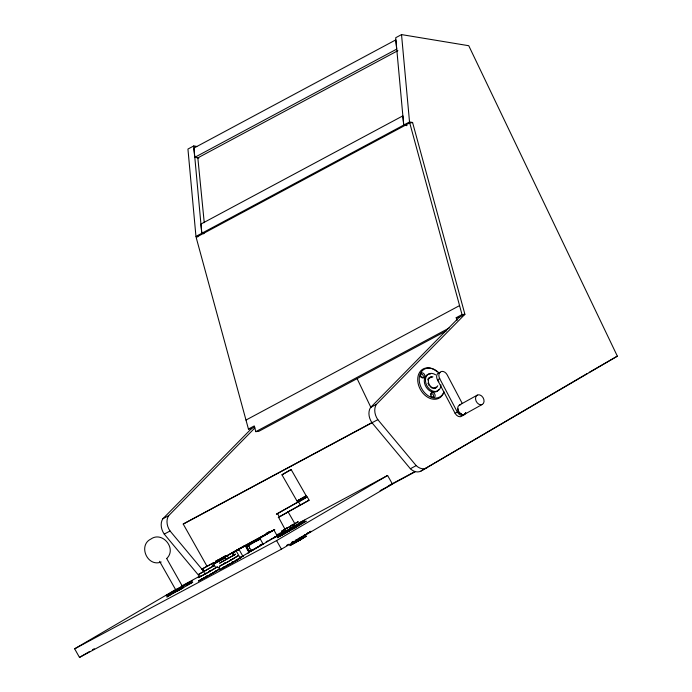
<?xml version="1.0" encoding="UTF-8"?>
<svg xmlns="http://www.w3.org/2000/svg" width="692" height="692" viewBox="0 0 692 692"><rect width="100%" height="100%" fill="white"/><g stroke="black" fill="none" stroke-linecap="round" stroke-linejoin="round"><path stroke-width="1.04" d="M234.155 561.688L219.537 569.767L223.879 567.059L222.141 568.227M238.757 558.954L237.858 559.318M159.549 561.273L175.889 590.12L177.204 589.299M166.66 558.479L182.463 586.392L175.906 590.112M254.647 426.981L251.326 428.763L162.854 518.784A12.958 9.601 61.8 0 0 164.246 534.103L199.858 576.791L200.533 576.22M219.364 568.34L217.262 566.921L210.273 571.09M219.537 569.767L219.364 566.393L221.094 565.252M221.042 565.416L226.578 562.51M166.746 558.479C177.143 548.54 162.274 530.833 150.891 539.051C137.829 545.339 147.396 567.414 161.193 562.016M162.854 518.784L168.675 515.661L254.872 427.959M406.749 125.581L403.713 125.07L395.703 37.723L401.524 34.6L468.752 45.715L617.351 356.155L421.047 471.018A11.98 8.875 61.8 0 1 410.365 468.735L372.002 422.769A12.958 9.601 61.8 0 1 370.609 407.441L459.081 317.429L464.903 314.306L412.57 122.458L409.534 121.956L195.957 236.413L187.939 149.057L193.76 145.943L196.787 146.445M370.609 407.441L376.431 404.318L464.903 314.306L462.022 314.583L456.201 317.706L456.979 320.569M277.267 535.919L293.2 527.07M306.08 521.223L294.212 528.238M234.354 555.157L232.936 552.45L238.48 549.327L223.974 557.449L234.441 551.576M238.74 558.928L237.399 559.819M250.928 550.996L263.583 543.661L250.928 550.996A3.01 2.232 61.8 0 1 247.52 549.5A3.01 2.232 61.8 0 1 247.97 545.746L260.642 538.411M282.647 532.875L273.721 537.918M300.458 499.105L296.998 501.043L281.955 474.798L291.133 469.539L306.167 495.783L299.558 499.633M291.142 469.548L282.025 474.773M296.989 501.034L298.633 500.039M285.225 529.648L278.539 517.27M278.253 517.469L309.082 500.229L307.248 496.908L276.376 514.191L299.697 501.06M309.082 500.229L287.855 511.933M239.752 557.804L282.57 532.762M290.45 530.401L299.748 524.873M239.787 557.813L242.226 556.489M241.62 556.783C239.916 557.977 246.11 554.102 241.837 556.627M183.069 587.819L180.984 589.056M238.377 549.413L267.164 533.567M270.451 532.018L266.705 534.103M260.538 538.48L247.97 545.746M298.503 500.16L299.697 499.538M299.247 501.466L301.202 500.42M200.455 576.349L198.215 577.682L204.624 574.282M219.589 569.179L211.631 573.884M238.186 559.3L238.498 559.032M223.213 558.089L222.781 558.357L223.282 558.115M270.607 531.811L274.101 529.873L272.207 530.894M309.739 532.053L310.993 531.292L310.275 531.638M283.815 533.921L283.331 534.241L294.481 527.736M305.293 534.596L304.679 534.968M310.137 531.871L309.558 532.217M243.437 555.763L242.788 556.152M273.669 537.9L277.077 535.971M222.98 567.734L223.931 567.155M237.832 559.525L236.292 560.477M282.717 532.805L288.919 529.432M299.264 524.925L298.633 525.358L299.653 524.856M304.662 496.666L302.966 497.669M279.006 536.611L277.258 537.736L289.697 530.833M293.46 541.507L293.019 541.767M284.118 531.473L284.922 530.998M284.152 533.714L285.069 533.169M214.131 562.458L201.917 569.109L214.131 562.458L214.684 563.444L213.672 564.041L215.601 567.466M238.446 550.252L237.987 550.529M285.571 528.904L284.689 529.449L289.022 527.062M309.22 532.425L308.45 532.883M244.311 546.273C246.378 544.924 237.468 549.976 240.358 548.505M279.386 536.378L280.251 535.867M201.822 578.919L198.396 581.055L210.999 574.204M283.824 532.148L285.528 531.145M304.255 535.227L302.534 536.248M308.018 533.143L307.066 533.705M217.989 560.157L215.437 561.67L226.137 555.486L215.688 561.368L217.989 560.157L218.542 561.143L215.99 562.657L224.571 557.89M265.313 535.02L263.963 535.738M245.582 546.645L274.759 529.501L270.312 531.863M171.616 593.987L166.772 597.023L192.748 582.231M294.55 525.6L293.434 526.301M236.872 560.105L232.815 562.544M280.727 535.582L282.336 534.639M286.324 512.902L288.08 511.838L295.06 524.026M177.948 590.613L176.642 591.418L179.289 590.017M203.457 578.088L200.81 579.714L209.261 575.182M285.64 532.831L286.28 532.459M207.003 566.246L183.224 524.052L372.4 422.354M213.828 563.573L218.395 560.892M221.137 559.283L222.971 558.21M226.621 556.065L240.989 547.666M232.875 552.536L245.184 545.547L249.12 552.527L247.779 553.245M299.005 522.944L387.598 475.473L392.433 484.063L281.428 549.18L79.493 657.4L74.65 648.811L176.408 589.117M181.953 585.864L199.945 576.038M286.28 528.489L287.621 527.702L285.986 528.593M224.519 566.809L225.16 566.402M74.65 648.811L276.592 540.59L387.598 475.473M79.493 657.4L89.666 651.432M92.443 649.805L94.294 648.715M306.002 534.328L306.547 534.008M421.047 471.018L587.37 373.446M589.229 372.357L617.351 356.155M240.34 548.021L241.69 547.26M244.051 546.421L243.108 546.965M267.363 533.714L244.985 546.49M224.165 563.496L224.848 563.089M232.953 558.885L236.794 556.515L236.37 556.688M285.242 529.034L281.601 531.222L289.567 526.75M282.924 534.293L283.538 533.93M304.843 535.002L305.432 534.657M306.859 533.644L307.585 533.221M285.908 513.144L279.386 516.863L277.509 513.585M223.646 558.15L221.44 559.447L220.886 558.461M260.72 537.71L259.119 538.601M211.043 570.649L217.262 566.921M173.017 593.165L173.77 592.733M224 563.53L224.891 563.02M178.233 590.449L179.185 589.895M232.227 559.309L238.437 555.581L236.534 556.506M283.763 532.062L285.692 530.946M234.96 561.307L241.248 557.467L239.077 558.522M284.178 533.558L284.836 533.177M286.972 532.053L291.047 529.691M301.081 537.096L301.833 536.655M303.606 535.729L304.238 535.357M238.705 549.344L236.11 550.797L239.553 556.913M204.123 577.699L208.145 575.389M285.511 532.788L286.203 532.39M294.1 528.281L295.19 527.633L293.832 528.377M301.617 536.88L302.292 536.49M296.695 541.68L293.278 543.713L297.967 541.066M298.979 540.487L300.821 539.388L289.879 545.668L297.188 541.386M302.837 497.764L300.933 498.854M217.435 561.644L216.241 562.354L218.542 561.143M204.4 574.005L205.161 573.564M174.54 592.283L175.335 591.824M232.919 558.954L230.661 560.209M289.04 529.458L301.781 521.82L298.624 523.593M225.886 566.013L227.434 565.087M280.692 535.669L282.89 534.44L280.684 535.729M287.63 531.56L288.356 531.136M291.591 542.597L292.37 542.147L291.747 542.528M298.607 538.523L299.463 538.03M300.224 537.684L300.925 537.277M309.013 532.477L308.2 532.944M298.65 540.677L303.113 538.073L302.188 538.558M302.663 499.615L305.561 497.868M240.894 547.692L241.439 547.398M178.112 588.771L182.463 586.392M204.633 573.824L205.957 573.106M210.809 570.831L208.664 572.007M231.993 559.491L229.848 560.667M290.112 526.439L295.164 523.463L294.316 523.835M205.697 576.661L206.787 576.029M291.514 527.953L304.679 520.272L298.762 523.481M242.183 556.593L242.84 556.212L238.904 549.232M242.875 556.117L241.992 556.541M226.647 565.572L227.452 565.113M289.1 530.712L289.844 530.28M291.929 529.501L293.823 528.437M297.742 539.025L299.515 538.091M296.807 541.559L306.513 536.118L298.719 540.729M298.088 540.91L295.614 542.381L301.868 538.739M298.304 540.876L299.203 540.391M289.671 526.742L298.252 521.69L294.377 523.87M290.147 527.961L290.908 527.52M290.45 528.022L290.908 527.598M290.614 528.108L291.332 527.693M290.294 528.385L291.168 527.884M291.194 528.221C289.005 529.311 298.693 523.965 293.209 526.984M291.349 529.415L292.111 528.982M296.643 539.743L297.361 539.327M301.643 500.204L302.153 499.909M177.091 589.074L166.019 595.708L192.333 580.796L181.373 586.652M209.849 571.384L205.879 573.633M176.988 590.873L178.683 589.904M291.055 525.678L292.751 524.718M180.655 589.247L179.626 589.826M280.502 534.025L282.717 532.779M280.494 534.103L278.132 535.418M233.36 562.146L230.799 563.599M293.616 528.126L294.36 527.702M299.887 524.674L301.721 523.593M295.925 540.149L295.207 540.556L296.003 540.019M177.939 588.589L180.525 587.127M290.839 525.859L292.387 524.977M219.433 566.376L230.047 560.606M179.531 589.705L180.214 589.316M293.486 526.465L294.887 525.669M209.382 575.164L217.504 570.329L212.435 572.993M228.282 564.637L229.121 564.127M232.538 562.648L229.917 564.092M295.095 527.278L295.821 526.863M307.793 533.177L307.032 533.61M293.097 541.758L293.797 541.36M217.764 561.454L218.784 560.883M293.728 526.422L295.294 525.539M229.138 564.153L229.995 563.634M242.399 547.372L240.652 548.341M206.873 573.071L207.868 572.509M229.052 561.169L227.062 562.293M293.849 525.851L294.515 525.47M241.776 556.766L240.6 557.415M295.285 527.278L296.046 526.846M292.751 541.853L293.512 541.429M181.269 588.442L182.117 587.966M231.362 562.769L232.486 562.138M299.351 524.977L298.754 525.314M292.725 529.069L292.284 529.311M272.051 531.075L270.676 531.837M209.244 571.246L210.532 570.485M204.91 574.17L206.199 573.409M230.427 559.906L231.223 559.456M293.607 526.024L294.455 525.548L293.711 525.972M275.494 536.88C277.336 535.893 273.643 537.909 275.442 536.94M209.892 574.403L211.614 573.443M232.737 561.817L233.472 561.446M229.052 564.586L229.934 564.118M309.558 532.096L310.172 531.759M288.106 544.569L288.659 544.267M242.46 546.827L268.435 532.866M182.965 587.491L183.795 587.024M231.742 562.648L232.607 562.198M229.069 564.611L226.569 565.961M291.393 542.623L292.041 542.26M462.291 403.514L447.179 374.848A5.674 4.187 61 0 0 440.795 371.725A5.674 4.187 61 0 0 439.697 378.628L437.474 379.865L455.102 413.297A5.674 4.187 61 0 0 463 414.811M459.497 405.002L477.324 395.097M304.852 496.545L306.158 495.783M455.102 413.297L457.334 412.06A5.674 4.187 61 0 0 465.232 413.574M464.427 414.361L482.263 404.457A5.294 3.91 61 0 0 481.58 395.911A5.294 3.91 61 0 0 475.534 398.964A5.294 3.91 61 0 0 482.263 404.457M210.048 570.805L210.818 570.372M205.394 573.85L199.824 576.799M180.889 588.935L182.904 587.845M302.179 523.29L303.148 522.754M232.598 562.172L233.438 561.74M227.383 565.546L228.213 565.087M306.859 533.506L307.36 533.229M287.578 544.863L286.6 545.408M242.71 546.689L243.229 546.377M306.106 497.513L307.239 496.908M285.121 531.032L283.936 531.681M298.018 525.747L298.996 525.211M186.174 585.709L188.31 584.541M240.236 557.605L240.816 557.268M232.201 562.155L231.465 562.553M235.678 560.364L238.351 558.911M234.225 561.273L234.995 560.883M225.808 566.376L226.578 565.987M219.105 560.702L219.649 560.408M303.589 522.512L306.089 521.206M215.454 571.177L216.354 570.692M225.826 566.402L223.36 567.691M237.84 550.503L238.342 550.235M239.709 557.89L240.383 557.501M236.344 560.148L235.704 560.503L236.932 559.837M194.755 157.352L396.689 49.132L395.781 39.894L193.838 148.114L194.755 157.352L198.898 158.01M397.874 50.663L197.834 157.863L204.244 222.668M412.605 122.605L409.716 122.882L196.139 237.347L248.437 429.04L251.326 428.763M245.98 420.061L459.566 305.596M248.437 429.04L254.258 425.926L255.815 431.652L258.704 431.375L446.444 330.767M255.815 431.652L449.186 328.025M164.246 534.103L170.059 530.989A12.958 9.601 61.8 0 1 168.675 515.661M183.224 524.052L377.823 419.646A12.958 9.601 61.8 0 1 376.431 404.318M233.662 552.553L235.548 551.541M213.871 564.015L225.116 557.986M247.52 549.5L249.76 548.298A3.01 2.232 61.8 0 0 253.168 549.794M277.103 534.691L282.812 531.629M266.152 541.81L268.029 540.798M269.897 539.795L277.397 535.781M410.365 468.735L416.186 465.621A11.98 8.875 61.8 0 0 426.869 467.896M388.333 485.845L415.001 471.546M380.055 490.697L415.39 471.659M189.565 583.866L190.127 583.564M217.167 570.251L217.893 569.862M236.915 559.811L237.442 559.568M190.646 583.287L192.532 582.327M222.928 567.916L223.378 567.717M218.525 569.525L219.061 569.256M222.945 567.942L222.132 568.305M456.201 317.706L459.081 317.429M406.922 125.607L403.739 125.079L402.882 115.849L200.94 224.07L201.805 233.299L203.915 233.654M203.794 233.628L201.779 233.29L193.76 145.943M195.957 236.413L197.973 236.75M377.823 419.646L416.186 465.621M170.059 530.989L203.63 571.211M298.555 501.934L300.44 505.221M273.92 530.029L277.258 535.954M276.592 540.59L281.428 549.18M260.114 538.739L263.072 543.981M257.874 539.933L257.96 540.08A2.837 2.102 61.8 0 1 259.05 539.881M260.832 545.184L260.737 545.019A2.837 2.102 61.8 0 1 259.941 545.235M231.941 553.081L233.42 555.702M227.218 555.745L228.689 558.357M224.883 556.991L226.353 559.612M222.461 557.761L223.023 558.747M220.67 558.721L221.232 559.707M218.741 559.854L219.295 560.84M216.198 561.117L216.752 562.103M216.051 561.29L216.613 562.285M211.665 563.902L213.136 566.523M202.548 568.712L204.019 571.332M202.436 568.85L204.408 572.336M439.697 378.628L457.334 412.06M357.003 378.42L370.99 407.631M409.716 122.882L462.022 314.583M401.524 34.6L409.534 121.956M256.473 541.594A2.837 2.102 61.8 0 1 257.805 540.253M260.486 545.019A2.837 2.102 61.8 0 1 259.82 545.495M257.372 540.677A2.837 2.102 61.8 0 1 257.735 540.236M261.455 544.154A2.837 2.102 61.8 0 1 261.161 544.656M249.76 548.298A3.01 2.232 61.8 0 1 250.21 544.543M250.366 550.581A2.491 1.851 61.8 0 1 247.347 549.932M246.776 548.445A2.491 1.851 61.8 0 1 247.347 546.689M250.668 550.538A2.491 1.851 61.8 0 1 248.921 550.425M248.67 550.261A2.491 1.851 61.8 0 1 248.22 549.829M248.021 546.325A2.491 1.851 61.8 0 1 248.67 546.023M435.969 387.113A5.674 4.187 61 0 1 432.716 388.212M431.756 387.918A5.674 4.187 61 0 1 431.289 387.684M430.381 387.07A5.674 4.187 61 0 1 429.957 386.69M428.85 385.323A5.674 4.187 61 0 1 428.556 384.813M428.088 383.731A5.674 4.187 61 0 1 427.924 383.169M427.959 379.977A5.674 4.187 61 0 1 428.357 379.112M428.625 378.74A5.674 4.187 61 0 1 430.934 377.572M438.866 381.742A5.674 4.187 61 0 1 436.695 375.765A5.674 4.187 61 0 1 440.32 372.625M465.534 412.64A5.674 4.187 61 0 1 465.405 413.124M461.348 413.695A3.78 2.794 61 0 1 458.061 408.695M465.846 412.856A5.294 3.91 61 0 1 458.753 411.922A5.294 3.91 61 0 1 460.69 404.682M440.942 384.795A9.601 7.093 61 0 1 429.983 389.475L429.256 388.835A9.601 7.093 61 0 1 427.388 386.543L426.877 385.669A9.601 7.093 61 0 1 426.947 375.375A9.601 7.093 61 0 1 435.64 374.83M437.759 385.729A6.046 4.463 61 0 1 432.119 387.511A6.046 4.463 61 0 1 428.322 380.548A6.046 4.463 61 0 1 432.898 376.829M436.41 387.122A6.046 4.463 61 0 1 434.074 388.601M427.924 379.155A6.046 4.463 61 0 1 428.184 378.732M428.815 378.014A6.046 4.463 61 0 1 432.007 377.322M443.883 392.148A16.634 12.283 61 0 1 426.229 396.274A16.634 12.283 61 0 1 418.902 373.663A16.634 12.283 61 0 1 437.327 371.907M443.97 391.914A15.881 11.721 61 0 1 426.523 394.552A15.881 11.721 61 0 1 420.857 372.633A15.881 11.721 61 0 1 439.1 373.049M420.381 374.753A1.894 1.393 61 0 1 422.25 374.389A1.894 1.393 61 0 1 423.27 376.682A1.894 1.393 61 0 1 421.644 377.572M421.376 377.451A1.894 1.393 61 0 1 421.125 377.27M420.693 376.803A1.894 1.393 61 0 1 420.39 376.214M430.813 394.12A1.894 1.393 61 0 1 433.08 394.483A1.894 1.393 61 0 1 433.088 397.07A1.894 1.393 61 0 1 430.822 396.101M438.719 389.501A9.601 7.093 61 0 1 426.229 387.183A9.601 7.093 61 0 1 428.928 374.113M429.689 374.009A9.601 7.093 61 0 1 430.476 374.017M198.552 574.455L214.312 565.554L198.552 574.455M219.736 563.115L235.496 554.214L219.736 563.115M266.186 533.541L270.105 531.344L266.247 533.497M279.637 536.3L280.191 536.006L279.637 536.3M271.498 531.335L272.769 530.617L271.498 531.335M420.476 374.978A2.725 2.007 61 0 0 423.928 377.806A2.725 2.007 61 0 0 423.582 373.412A2.725 2.007 61 0 0 420.476 374.978M430.77 394.561A2.725 2.007 61 0 0 434.221 397.39A2.725 2.007 61 0 0 433.884 392.995A2.725 2.007 61 0 0 430.77 394.561"/></g></svg>
